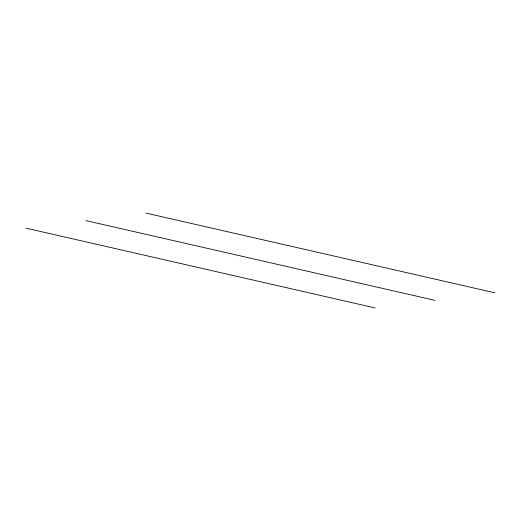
<?xml version="1.0" encoding="UTF-8"?>
<svg xmlns="http://www.w3.org/2000/svg" width="521" height="521" viewBox="0 0 521 521"><rect width="100%" height="100%" fill="white"/><g stroke="black" fill="none" stroke-linecap="round" stroke-linejoin="round"><path stroke-width="0.78" d="M145.841 213.056L494.95 292.822M85.945 220.617L435.055 300.383M26.05 228.178L375.159 307.944"/></g></svg>
